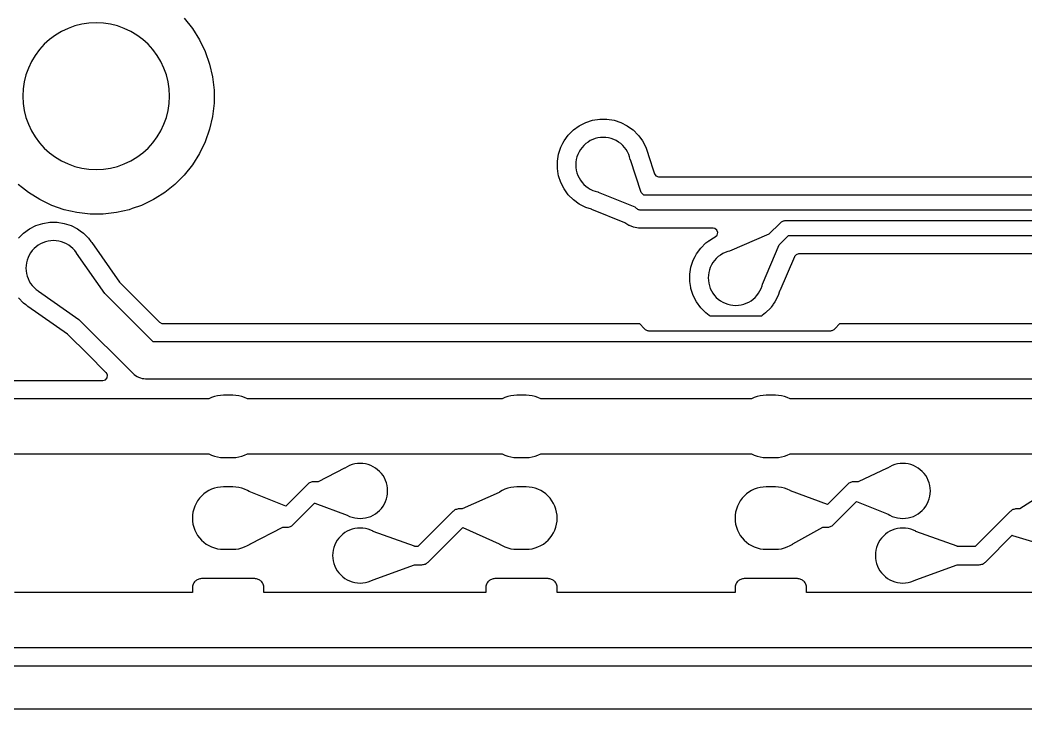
# Model space of a CAD drawing. Header units: metres. Extents: x 0.3 to 99.7, y 0.3 to 59.7.
# Drawn here: x 14.13 to 41.56, y 0.3 to 19.07 of the extents above; entities that cross this region are included whole.
import ezdxf

# ---------------------------------------------------------------- set-up
doc = ezdxf.new("R2010")
doc.units = ezdxf.units.M

msp = doc.modelspace()

# ---------------------------------------------------------------- linework, layer by layer
for points in [[(14.2, 17), (14.21, 16.804), (14.238, 16.61), (14.286, 16.419), (14.352, 16.235), (14.436, 16.057), (14.537, 15.889), (14.654, 15.731), (14.786, 15.586), (14.931, 15.454), (15.089, 15.337), (15.257, 15.236), (15.435, 15.152), (15.619, 15.086), (15.81, 15.038), (16.004, 15.01), (16.2, 15), (16.396, 15.01), (16.59, 15.038), (16.781, 15.086), (16.965, 15.152), (17.143, 15.236), (17.311, 15.337), (17.469, 15.454), (17.614, 15.586), (17.746, 15.731), (17.863, 15.889), (17.964, 16.057), (18.048, 16.235), (18.114, 16.419), (18.162, 16.61), (18.19, 16.804), (18.2, 17), (18.19, 17.196), (18.162, 17.39), (18.114, 17.581), (18.048, 17.765), (17.964, 17.943), (17.863, 18.111), (17.746, 18.269), (17.614, 18.414), (17.469, 18.546), (17.311, 18.663), (17.143, 18.764), (16.965, 18.848), (16.781, 18.914), (16.59, 18.962), (16.396, 18.99), (16.2, 19), (16.004, 18.99), (15.81, 18.962), (15.619, 18.914), (15.435, 18.848), (15.257, 18.764), (15.089, 18.663), (14.931, 18.546), (14.786, 18.414), (14.654, 18.269), (14.537, 18.111), (14.436, 17.943), (14.352, 17.765), (14.286, 17.581), (14.238, 17.39), (14.21, 17.196), (14.2, 17)], [(18.604, 19.123), (18.828, 18.842), (18.828, 18.842), (18.828, 18.842), (18.828, 18.842), (18.828, 18.842), (18.828, 18.842), (18.828, 18.842), (19.02, 18.537), (19.02, 18.537), (19.02, 18.537), (19.02, 18.537), (19.176, 18.213), (19.176, 18.213), (19.176, 18.213), (19.176, 18.213), (19.176, 18.213), (19.176, 18.213), (19.176, 18.213), (19.176, 18.213), (19.295, 17.874), (19.295, 17.874), (19.295, 17.874), (19.295, 17.874), (19.295, 17.874), (19.295, 17.874), (19.295, 17.874), (19.295, 17.874), (19.375, 17.523), (19.375, 17.523), (19.375, 17.523), (19.375, 17.523), (19.375, 17.523), (19.375, 17.523), (19.375, 17.523), (19.375, 17.523), (19.415, 17.166)], [(19.415, 17.166), (19.415, 17.166), (19.415, 17.166), (19.415, 17.166), (19.415, 16.807), (19.415, 16.807), (19.415, 16.807), (19.415, 16.807), (19.375, 16.449), (19.375, 16.449), (19.375, 16.449), (19.375, 16.449), (19.375, 16.449), (19.375, 16.449), (19.375, 16.449), (19.375, 16.449), (19.295, 16.099), (19.295, 16.099), (19.295, 16.099), (19.295, 16.099), (19.295, 16.099), (19.295, 16.099), (19.295, 16.099), (19.295, 16.099), (19.176, 15.759), (19.176, 15.759), (19.176, 15.759), (19.176, 15.759), (19.176, 15.759), (19.176, 15.759), (19.176, 15.759), (19.176, 15.759), (19.02, 15.435), (19.02, 15.435), (19.02, 15.435), (19.02, 15.435), (18.828, 15.131), (18.828, 15.131), (18.828, 15.131), (18.828, 15.131), (18.828, 15.131), (18.828, 15.131), (18.828, 15.131), (18.604, 14.85), (18.604, 14.85), (18.604, 14.85), (18.604, 14.85), (18.35, 14.596), (18.35, 14.596), (18.35, 14.596), (18.35, 14.596), (18.069, 14.372), (18.069, 14.372), (18.069, 14.372), (18.069, 14.372), (18.069, 14.372), (18.069, 14.372), (18.069, 14.372), (18.069, 14.372), (18.069, 14.372), (18.069, 14.372), (18.069, 14.372), (18.069, 14.372), (18.069, 14.372), (18.069, 14.372), (18.069, 14.372), (18.069, 14.372), (18.069, 14.372), (17.807, 14.207), (17.765, 14.18), (17.765, 14.18), (17.765, 14.18), (17.765, 14.18), (17.441, 14.024), (17.441, 14.024), (17.441, 14.024), (17.441, 14.024), (17.441, 14.024), (17.441, 14.024), (17.441, 14.024), (17.441, 14.024), (17.441, 14.024), (17.441, 14.024), (17.441, 14.024), (17.441, 14.024), (17.441, 14.024), (17.186, 13.935), (17.101, 13.905), (17.101, 13.905), (17.101, 13.905), (17.101, 13.905), (17.101, 13.905), (17.101, 13.905), (17.101, 13.905), (17.101, 13.905), (16.751, 13.825), (16.751, 13.825), (16.751, 13.825), (16.751, 13.825), (16.393, 13.785), (16.393, 13.785), (16.393, 13.785), (16.393, 13.785), (16.393, 13.785), (16.393, 13.785), (16.393, 13.785), (16.393, 13.785), (16.393, 13.785), (16.393, 13.785), (16.393, 13.785), (16.393, 13.785), (16.393, 13.785), (16.393, 13.785), (16.393, 13.785), (16.393, 13.785), (16.393, 13.785), (16.393, 13.785), (16.393, 13.785), (16.034, 13.785), (16.034, 13.785), (16.034, 13.785), (16.034, 13.785), (16.034, 13.785), (16.034, 13.785), (16.034, 13.785), (16.034, 13.785), (16.034, 13.785), (16.034, 13.785), (16.034, 13.785), (16.034, 13.785), (16.034, 13.785), (16.034, 13.785), (16.034, 13.785), (16.034, 13.785), (16.034, 13.785), (16.034, 13.785), (16.034, 13.785), (16.034, 13.785), (16.034, 13.785), (16.034, 13.785), (16.034, 13.785), (16.034, 13.785), (16.034, 13.785), (16.034, 13.785), (16.034, 13.785), (16.034, 13.785), (16.034, 13.785), (16.034, 13.785), (16.034, 13.785), (16.034, 13.785), (16.034, 13.785), (16.034, 13.785), (16.034, 13.785), (15.677, 13.825), (15.677, 13.825), (15.677, 13.825), (15.677, 13.825), (15.326, 13.905), (15.326, 13.905), (15.326, 13.905), (15.326, 13.905), (14.987, 14.024), (14.987, 14.024), (14.987, 14.024), (14.987, 14.024), (14.987, 14.024), (14.987, 14.024), (14.987, 14.024), (14.987, 14.024), (14.987, 14.024), (14.663, 14.18), (14.663, 14.18), (14.663, 14.18), (14.663, 14.18), (14.663, 14.18), (14.663, 14.18), (14.663, 14.18), (14.663, 14.18), (14.663, 14.18), (14.663, 14.18), (14.663, 14.18), (14.663, 14.18), (14.663, 14.18), (14.663, 14.18), (14.663, 14.18), (14.663, 14.18), (14.663, 14.18), (14.663, 14.18), (14.663, 14.18), (14.663, 14.18), (14.663, 14.18), (14.663, 14.18), (14.663, 14.18), (14.663, 14.18), (14.663, 14.18), (14.663, 14.18), (14.663, 14.18), (14.663, 14.18), (14.663, 14.18), (14.663, 14.18), (14.663, 14.18), (14.358, 14.372), (14.358, 14.372), (14.358, 14.372), (14.358, 14.372), (14.195, 14.502), (14.077, 14.596)], [(51.485, 12.699), (35.356, 12.699), (35.289, 12.68), (35.243, 12.627), (35.242, 12.624), (34.842, 11.692), (34.838, 11.681), (34.801, 11.566), (34.801, 11.566), (34.801, 11.566), (34.801, 11.566), (34.801, 11.566), (34.801, 11.566), (34.711, 11.391), (34.711, 11.391), (34.711, 11.391), (34.711, 11.391), (34.711, 11.391), (34.711, 11.391), (34.666, 11.329), (34.658, 11.317), (34.658, 11.317), (34.658, 11.317), (34.658, 11.317), (34.658, 11.317), (34.658, 11.317), (34.657, 11.316), (34.652, 11.309), (34.652, 11.309), (34.652, 11.309), (34.652, 11.309), (34.652, 11.309), (34.652, 11.309), (34.652, 11.309), (34.652, 11.309), (34.652, 11.309), (34.607, 11.247), (34.596, 11.232), (34.596, 11.232), (34.596, 11.232), (34.596, 11.232), (34.596, 11.232), (34.596, 11.232), (34.457, 11.093), (34.457, 11.093), (34.457, 11.093), (34.457, 11.093), (34.457, 11.093), (34.457, 11.093), (34.363, 11.025), (34.344, 11), (34.344, 11), (34.344, 11), (34.344, 11), (34.344, 11), (34.344, 11), (34.344, 11), (34.344, 11), (34.344, 11), (34.344, 11), (34.344, 11), (34.344, 11), (34.344, 11), (34.344, 11), (34.344, 11), (34.344, 11), (34.344, 11), (34.344, 11), (34.344, 11), (34.344, 11), (32.944, 11), (32.944, 11), (32.944, 11), (32.944, 11), (32.944, 11), (32.944, 11), (32.944, 11), (32.944, 11), (32.944, 11), (32.944, 11), (32.944, 11), (32.944, 11), (32.944, 11), (32.944, 11), (32.944, 11), (32.944, 11), (32.944, 11), (32.944, 11), (32.944, 11), (32.944, 11), (32.944, 11), (32.944, 11), (32.944, 11), (32.944, 11), (32.944, 11), (32.944, 11), (32.941, 11.006), (32.921, 11.025), (32.827, 11.093), (32.827, 11.093), (32.827, 11.093), (32.827, 11.093), (32.827, 11.093), (32.827, 11.093), (32.688, 11.232), (32.688, 11.232), (32.688, 11.232), (32.688, 11.232), (32.688, 11.232), (32.688, 11.232), (32.572, 11.391), (32.572, 11.391), (32.572, 11.391), (32.572, 11.391), (32.572, 11.391), (32.572, 11.391), (32.483, 11.566), (32.483, 11.566), (32.483, 11.566), (32.483, 11.566), (32.483, 11.566), (32.483, 11.566), (32.422, 11.754), (32.422, 11.754), (32.422, 11.754), (32.422, 11.754), (32.422, 11.754), (32.422, 11.754), (32.417, 11.786), (32.391, 11.948), (32.391, 11.948), (32.391, 11.948), (32.391, 11.948), (32.391, 11.948), (32.391, 11.948), (32.391, 12.145), (32.391, 12.145), (32.391, 12.145), (32.391, 12.145), (32.391, 12.145), (32.391, 12.145), (32.422, 12.339), (32.422, 12.339), (32.422, 12.339), (32.422, 12.339), (32.422, 12.339), (32.422, 12.339), (32.483, 12.526), (32.483, 12.526), (32.483, 12.526), (32.483, 12.526), (32.483, 12.526), (32.483, 12.526), (32.534, 12.627), (32.572, 12.702), (32.572, 12.702), (32.572, 12.702), (32.572, 12.702), (32.572, 12.702), (32.572, 12.702), (32.688, 12.861), (32.688, 12.861), (32.688, 12.861), (32.688, 12.861), (32.688, 12.861), (32.688, 12.861), (32.827, 13), (32.827, 13), (32.827, 13), (32.827, 13), (32.827, 13), (32.827, 13), (32.827, 13), (32.908, 13.059), (32.908, 13.059), (32.908, 13.059), (32.908, 13.059), (32.908, 13.059), (32.908, 13.059), (32.908, 13.059), (32.908, 13.059), (32.908, 13.059), (32.908, 13.059), (32.908, 13.059), (32.908, 13.059), (32.908, 13.059), (32.908, 13.059), (32.908, 13.059), (32.908, 13.059), (32.908, 13.059), (32.908, 13.059), (32.908, 13.059), (32.908, 13.059), (32.908, 13.059), (32.908, 13.059), (32.908, 13.059), (32.914, 13.063), (32.916, 13.065), (32.916, 13.065), (32.916, 13.065), (32.916, 13.065), (32.916, 13.065), (32.916, 13.065), (32.92, 13.067), (32.924, 13.07), (32.924, 13.07), (32.924, 13.07), (32.924, 13.07), (32.924, 13.07), (32.924, 13.07), (32.924, 13.07), (32.987, 13.116), (32.987, 13.116), (32.987, 13.116), (32.987, 13.116), (32.987, 13.116), (32.987, 13.116), (32.987, 13.116), (32.987, 13.116), (32.987, 13.116), (32.987, 13.116), (32.987, 13.116), (32.987, 13.116), (32.987, 13.116), (32.987, 13.116), (32.987, 13.116), (32.987, 13.116), (32.987, 13.116), (32.987, 13.116), (32.987, 13.116), (32.987, 13.116), (32.987, 13.116), (32.987, 13.116), (32.987, 13.116), (32.987, 13.116), (32.987, 13.116), (32.987, 13.116), (32.987, 13.116), (32.987, 13.116), (32.987, 13.116), (32.987, 13.116), (32.987, 13.116), (32.987, 13.116), (32.987, 13.116), (32.987, 13.116), (32.987, 13.116), (32.987, 13.116), (32.987, 13.116), (32.987, 13.116), (32.987, 13.116), (32.987, 13.116), (32.987, 13.116), (32.987, 13.116), (32.987, 13.116), (32.987, 13.116), (32.987, 13.116), (32.987, 13.116), (32.987, 13.116), (32.987, 13.116), (32.987, 13.116), (32.987, 13.116), (32.987, 13.116), (32.987, 13.116), (32.987, 13.116), (32.987, 13.116), (32.987, 13.116), (32.987, 13.116), (32.987, 13.116), (32.987, 13.116), (32.987, 13.116), (32.987, 13.116), (32.987, 13.116), (32.987, 13.116), (33.083, 13.165), (33.134, 13.213), (33.15, 13.281), (33.128, 13.347), (33.073, 13.39), (33.027, 13.399), (30.988, 13.399), (30.988, 13.399), (30.988, 13.399), (30.988, 13.399), (30.988, 13.399), (30.988, 13.399), (30.897, 13.418), (30.852, 13.426), (30.852, 13.426), (30.852, 13.426), (30.852, 13.426), (30.852, 13.426), (30.852, 13.426), (30.744, 13.471), (30.725, 13.479), (30.725, 13.479), (30.725, 13.479), (30.725, 13.479), (30.725, 13.479), (30.725, 13.479), (30.725, 13.479), (30.725, 13.479), (30.725, 13.479), (30.725, 13.479), (30.725, 13.479), (30.725, 13.479), (30.725, 13.479), (30.725, 13.479), (30.725, 13.479), (30.725, 13.479), (30.725, 13.479), (30.725, 13.479), (30.725, 13.479), (30.725, 13.479), (30.725, 13.479), (30.725, 13.479), (30.725, 13.479), (30.725, 13.479), (30.725, 13.479), (30.725, 13.479), (30.725, 13.479), (30.725, 13.479), (30.725, 13.479), (30.725, 13.479), (30.725, 13.479), (30.725, 13.479), (30.725, 13.479), (30.725, 13.479), (30.725, 13.479), (30.644, 13.533), (30.622, 13.545), (29.717, 13.913), (29.709, 13.916), (29.55, 13.967), (29.55, 13.967), (29.55, 13.967), (29.55, 13.967), (29.55, 13.967), (29.55, 13.967), (29.375, 14.057), (29.375, 14.057), (29.375, 14.057), (29.375, 14.057), (29.375, 14.057), (29.375, 14.057), (29.216, 14.172), (29.216, 14.172), (29.216, 14.172), (29.216, 14.172), (29.216, 14.172), (29.216, 14.172), (29.077, 14.312), (29.077, 14.312), (29.077, 14.312), (29.077, 14.312), (29.077, 14.312), (29.077, 14.312), (28.961, 14.471), (28.961, 14.471), (28.961, 14.471), (28.961, 14.471), (28.961, 14.471), (28.961, 14.471), (28.872, 14.646), (28.872, 14.646), (28.872, 14.646), (28.872, 14.646), (28.872, 14.646), (28.872, 14.646), (28.811, 14.833), (28.811, 14.833), (28.811, 14.833), (28.811, 14.833), (28.811, 14.833), (28.811, 14.833), (28.803, 14.883), (28.78, 15.028), (28.78, 15.028), (28.78, 15.028), (28.78, 15.028), (28.78, 15.028), (28.78, 15.028), (28.78, 15.225), (28.78, 15.225), (28.78, 15.225), (28.78, 15.225), (28.78, 15.225), (28.78, 15.225), (28.811, 15.419), (28.811, 15.419), (28.811, 15.419), (28.811, 15.419), (28.811, 15.419), (28.811, 15.419), (28.872, 15.606), (28.872, 15.606), (28.872, 15.606), (28.872, 15.606), (28.872, 15.606), (28.872, 15.606), (28.929, 15.72), (28.961, 15.782), (28.961, 15.782), (28.961, 15.782), (28.961, 15.782), (28.961, 15.782), (28.961, 15.782), (29.077, 15.941), (29.077, 15.941), (29.077, 15.941), (29.077, 15.941), (29.077, 15.941), (29.077, 15.941), (29.216, 16.08), (29.216, 16.08), (29.216, 16.08), (29.216, 16.08), (29.216, 16.08), (29.216, 16.08), (29.375, 16.196), (29.375, 16.196), (29.375, 16.196), (29.375, 16.196), (29.375, 16.196), (29.375, 16.196), (29.55, 16.285), (29.55, 16.285), (29.55, 16.285), (29.55, 16.285), (29.55, 16.285), (29.55, 16.285), (29.738, 16.346), (29.738, 16.346), (29.738, 16.346), (29.738, 16.346), (29.738, 16.346), (29.738, 16.346), (29.932, 16.377), (29.932, 16.377), (29.932, 16.377), (29.932, 16.377), (29.932, 16.377), (29.932, 16.377), (30.129, 16.377), (30.129, 16.377), (30.129, 16.377), (30.129, 16.377), (30.129, 16.377), (30.129, 16.377), (30.323, 16.346), (30.323, 16.346), (30.323, 16.346), (30.323, 16.346), (30.323, 16.346), (30.323, 16.346), (30.511, 16.285), (30.511, 16.285), (30.511, 16.285), (30.511, 16.285), (30.511, 16.285), (30.511, 16.285), (30.686, 16.196), (30.686, 16.196), (30.686, 16.196), (30.686, 16.196), (30.686, 16.196), (30.686, 16.196), (30.777, 16.13), (30.845, 16.08), (30.845, 16.08), (30.845, 16.08), (30.845, 16.08), (30.845, 16.08), (30.845, 16.08), (30.845, 16.08), (30.845, 16.08), (30.845, 16.08), (30.845, 16.08), (30.845, 16.08), (30.845, 16.08), (30.845, 16.08), (30.845, 16.08), (30.845, 16.08), (30.845, 16.08), (30.845, 16.08), (30.845, 16.08), (30.845, 16.08), (30.845, 16.08), (30.845, 16.08), (30.845, 16.08), (30.845, 16.08), (30.845, 16.08), (30.845, 16.08), (30.984, 15.941), (30.984, 15.941), (30.984, 15.941), (30.984, 15.941), (30.984, 15.941), (30.984, 15.941), (30.984, 15.941), (30.984, 15.941), (30.984, 15.941), (30.984, 15.941), (30.984, 15.941), (30.984, 15.941), (30.984, 15.941), (30.984, 15.941), (30.984, 15.941), (30.984, 15.941), (30.984, 15.941), (30.984, 15.941), (30.984, 15.941), (30.984, 15.941), (30.984, 15.941), (30.984, 15.941), (30.984, 15.941), (30.984, 15.941), (30.984, 15.941), (31, 15.919), (31.1, 15.782), (31.1, 15.782), (31.1, 15.782), (31.1, 15.782), (31.1, 15.782), (31.1, 15.782), (31.189, 15.606), (31.189, 15.606), (31.189, 15.606), (31.189, 15.606), (31.189, 15.606), (31.189, 15.606), (31.189, 15.606), (31.189, 15.606), (31.189, 15.606), (31.189, 15.606), (31.189, 15.606), (31.189, 15.606), (31.189, 15.606), (31.189, 15.606), (31.189, 15.606), (31.189, 15.606), (31.189, 15.606), (31.25, 15.419), (31.252, 15.414), (31.252, 15.414), (31.252, 15.414), (31.252, 15.414), (31.252, 15.414), (31.252, 15.414), (31.252, 15.414), (31.252, 15.414), (31.252, 15.414), (31.252, 15.414), (31.252, 15.414), (31.252, 15.414), (31.252, 15.414), (31.252, 15.414), (31.252, 15.414), (31.252, 15.414), (31.252, 15.414), (31.252, 15.414), (31.252, 15.414), (31.252, 15.414), (31.252, 15.414), (31.252, 15.414), (31.252, 15.414), (31.252, 15.414), (31.252, 15.414), (31.252, 15.414), (31.252, 15.414), (31.252, 15.414), (31.252, 15.414), (31.252, 15.414), (31.252, 15.414), (31.252, 15.414), (31.252, 15.414), (31.252, 15.414), (31.252, 15.414), (31.252, 15.413), (31.428, 14.885), (31.468, 14.828), (31.533, 14.801), (31.546, 14.801), (70.558, 14.801)], [(70.817, 14.3), (31.14, 14.3), (31.14, 14.3), (31.14, 14.3), (31.14, 14.3), (31.14, 14.3), (31.14, 14.3), (31.14, 14.3), (31.14, 14.3), (31.14, 14.3), (31.14, 14.3), (31.14, 14.3), (31.14, 14.3), (31.14, 14.3), (31.14, 14.3), (31.14, 14.3), (31.14, 14.3), (31.14, 14.3), (31.14, 14.3), (31.067, 14.373), (31.067, 14.373), (31.067, 14.373), (31.067, 14.373), (31.067, 14.373), (31.067, 14.373), (31.067, 14.373), (31.067, 14.373), (31.067, 14.373), (31.067, 14.373), (31.067, 14.373), (31.067, 14.373), (30.769, 15.263), (30.767, 15.265), (30.767, 15.265), (30.767, 15.265), (30.767, 15.265), (30.767, 15.265), (30.767, 15.265), (30.767, 15.265), (30.767, 15.265), (30.767, 15.265), (30.767, 15.265), (30.767, 15.265), (30.767, 15.265), (30.767, 15.265), (30.767, 15.265), (30.766, 15.272), (30.748, 15.344), (30.723, 15.413), (30.692, 15.48), (30.654, 15.543), (30.61, 15.602), (30.561, 15.656), (30.506, 15.706), (30.447, 15.75), (30.384, 15.788), (30.317, 15.819), (30.248, 15.844), (30.177, 15.862), (30.104, 15.873), (30.03, 15.876), (29.957, 15.873), (29.884, 15.862), (29.813, 15.844), (29.743, 15.819), (29.677, 15.788), (29.614, 15.75), (29.555, 15.706), (29.5, 15.656), (29.451, 15.602), (29.407, 15.543), (29.369, 15.48), (29.338, 15.413), (29.313, 15.344), (29.295, 15.272), (29.284, 15.2), (29.28, 15.126), (29.284, 15.053), (29.295, 14.98), (29.313, 14.908), (29.338, 14.839), (29.369, 14.773), (29.407, 14.709), (29.451, 14.65), (29.5, 14.596), (29.555, 14.546), (29.614, 14.503), (29.677, 14.465), (29.743, 14.433), (29.813, 14.408), (29.884, 14.391), (29.89, 14.39), (29.89, 14.39), (29.89, 14.39), (29.89, 14.39), (29.89, 14.39), (29.89, 14.39), (29.89, 14.39), (29.89, 14.39), (29.89, 14.39), (29.89, 14.39), (29.89, 14.39), (29.89, 14.39), (29.893, 14.387), (30.893, 13.98), (30.893, 13.98), (30.893, 13.98), (30.893, 13.98), (30.893, 13.98), (30.893, 13.98), (30.893, 13.98), (30.893, 13.98), (30.893, 13.98), (30.893, 13.98), (30.915, 13.959), (30.93, 13.945), (30.945, 13.934), (30.962, 13.924), (30.98, 13.915), (30.999, 13.909), (31.018, 13.904), (31.037, 13.901), (31.057, 13.9), (70.9, 13.9)], [(14.082, 13.129), (14.221, 13.268), (14.221, 13.268), (14.221, 13.268), (14.221, 13.268), (14.221, 13.268), (14.221, 13.268), (14.381, 13.384), (14.381, 13.384), (14.381, 13.384), (14.381, 13.384), (14.381, 13.384), (14.381, 13.384), (14.556, 13.473), (14.556, 13.473), (14.556, 13.473), (14.556, 13.473), (14.556, 13.473), (14.556, 13.473), (14.743, 13.534), (14.743, 13.534), (14.743, 13.534), (14.743, 13.534), (14.743, 13.534), (14.743, 13.534), (14.938, 13.565), (14.938, 13.565), (14.938, 13.565), (14.938, 13.565), (14.938, 13.565), (14.938, 13.565), (15.134, 13.565), (15.134, 13.565), (15.134, 13.565), (15.134, 13.565), (15.134, 13.565), (15.134, 13.565), (15.329, 13.534), (15.329, 13.534), (15.329, 13.534), (15.329, 13.534), (15.329, 13.534), (15.329, 13.534), (15.516, 13.473), (15.516, 13.473), (15.516, 13.473), (15.516, 13.473), (15.516, 13.473), (15.516, 13.473), (15.691, 13.384), (15.691, 13.384), (15.691, 13.384), (15.691, 13.384), (15.691, 13.384), (15.691, 13.384), (15.76, 13.334), (15.851, 13.268), (15.851, 13.268), (15.851, 13.268), (15.851, 13.268), (15.851, 13.268), (15.851, 13.268), (15.851, 13.268), (15.851, 13.268), (15.851, 13.268), (15.851, 13.268), (15.851, 13.268), (15.851, 13.268), (15.851, 13.268), (15.851, 13.268), (15.851, 13.268), (15.851, 13.268), (15.851, 13.268), (15.851, 13.268), (15.851, 13.268), (15.851, 13.268), (15.851, 13.268), (15.851, 13.268), (15.851, 13.268), (15.851, 13.268), (15.851, 13.268), (15.99, 13.129), (15.99, 13.129), (15.99, 13.129), (15.99, 13.129), (15.99, 13.129), (15.99, 13.129), (16.053, 13.042), (16.063, 13.03), (16.08, 13.012), (16.08, 13.012), (16.08, 13.012), (16.08, 13.012), (16.08, 13.012), (16.08, 13.012), (16.08, 13.012), (16.839, 11.929), (16.853, 11.913), (17.929, 10.837), (17.99, 10.803), (18.016, 10.801), (31.017, 10.801), (31.017, 10.801), (31.017, 10.801), (31.017, 10.801), (31.017, 10.801), (31.017, 10.801), (31.017, 10.801), (31.017, 10.801), (31.017, 10.801), (31.017, 10.801), (31.017, 10.801), (31.017, 10.801), (31.017, 10.801), (31.017, 10.801), (31.017, 10.801), (31.017, 10.801), (31.017, 10.801), (31.017, 10.801), (31.159, 10.659), (31.173, 10.645), (31.189, 10.634), (31.206, 10.624), (31.223, 10.615), (31.242, 10.609), (31.261, 10.604), (31.28, 10.601), (31.3, 10.6), (36.2, 10.6), (36.22, 10.601), (36.239, 10.604), (36.258, 10.609), (36.277, 10.615), (36.294, 10.624), (36.311, 10.634), (36.327, 10.645), (36.341, 10.659), (36.483, 10.801), (36.483, 10.801), (36.483, 10.801), (36.483, 10.801), (36.483, 10.801), (36.483, 10.801), (36.483, 10.801), (36.483, 10.801), (36.483, 10.801), (36.483, 10.801), (36.483, 10.801), (36.483, 10.801), (36.483, 10.801), (36.483, 10.801), (36.483, 10.801), (36.483, 10.801), (36.483, 10.801), (36.483, 10.801), (49.834, 10.801)], [(71.217, 13.6), (34.996, 13.6), (34.976, 13.599), (34.957, 13.596), (34.937, 13.591), (34.919, 13.585), (34.901, 13.576), (34.884, 13.566), (34.869, 13.555), (34.854, 13.541), (34.549, 13.236), (34.549, 13.236), (34.549, 13.236), (34.549, 13.236), (34.549, 13.236), (34.549, 13.236), (34.549, 13.236), (34.549, 13.236), (34.549, 13.236), (34.549, 13.236), (34.549, 13.236), (34.549, 13.236), (34.549, 13.236), (34.549, 13.236), (34.549, 13.236), (34.549, 13.236), (34.549, 13.236), (34.549, 13.236), (34.549, 13.236), (34.549, 13.236), (34.549, 13.236), (34.549, 13.236), (34.549, 13.236), (34.549, 13.236), (34.549, 13.236), (34.549, 13.236), (34.548, 13.236), (34.544, 13.235), (33.474, 12.777), (33.474, 12.777), (33.474, 12.777), (33.474, 12.777), (33.474, 12.777), (33.474, 12.777), (33.424, 12.764), (33.355, 12.739), (33.288, 12.708), (33.225, 12.67), (33.166, 12.626), (33.112, 12.577), (33.062, 12.522), (33.018, 12.463), (32.981, 12.4), (32.949, 12.333), (32.924, 12.264), (32.906, 12.193), (32.896, 12.12), (32.892, 12.046), (32.896, 11.973), (32.906, 11.9), (32.924, 11.829), (32.949, 11.759), (32.981, 11.693), (33.018, 11.63), (33.062, 11.571), (33.112, 11.516), (33.166, 11.467), (33.225, 11.423), (33.288, 11.385), (33.355, 11.354), (33.424, 11.329), (33.496, 11.311), (33.568, 11.3), (33.642, 11.296), (33.715, 11.3), (33.788, 11.311), (33.86, 11.329), (33.929, 11.354), (33.996, 11.385), (34.059, 11.423), (34.118, 11.467), (34.172, 11.516), (34.222, 11.571), (34.266, 11.63), (34.303, 11.693), (34.335, 11.759), (34.36, 11.829), (34.372, 11.878), (34.372, 11.878), (34.372, 11.878), (34.372, 11.878), (34.372, 11.878), (34.372, 11.878), (34.831, 12.948), (34.831, 12.952), (34.831, 12.952), (34.831, 12.952), (34.831, 12.952), (34.831, 12.952), (34.831, 12.952), (34.831, 12.952), (34.831, 12.952), (34.831, 12.952), (34.831, 12.952), (34.831, 12.952), (34.831, 12.952), (34.831, 12.952), (34.831, 12.952), (34.831, 12.952), (34.831, 12.952), (34.831, 12.952), (34.831, 12.952), (35.078, 13.2), (35.078, 13.2), (35.078, 13.2), (35.078, 13.2), (35.078, 13.2), (35.078, 13.2), (35.078, 13.2), (35.078, 13.2), (35.078, 13.2), (35.078, 13.2), (35.078, 13.2), (35.078, 13.2), (35.078, 13.2), (35.078, 13.2), (35.078, 13.2), (35.078, 13.2), (35.078, 13.2), (35.078, 13.2), (71.3, 13.2)], [(50.093, 10.3), (17.758, 10.3), (17.758, 10.3), (17.758, 10.3), (17.758, 10.3), (17.758, 10.3), (17.758, 10.3), (17.758, 10.3), (17.758, 10.3), (17.758, 10.3), (17.758, 10.3), (17.758, 10.3), (17.758, 10.3), (17.758, 10.3), (17.758, 10.3), (17.758, 10.3), (17.758, 10.3), (17.758, 10.3), (17.758, 10.3), (16.435, 11.623), (16.435, 11.623), (16.435, 11.623), (16.435, 11.623), (16.435, 11.623), (16.435, 11.623), (16.435, 11.623), (16.435, 11.623), (16.435, 11.623), (16.435, 11.623), (16.435, 11.623), (16.435, 11.623), (16.434, 11.626), (15.666, 12.722), (15.665, 12.723), (15.665, 12.723), (15.665, 12.723), (15.665, 12.723), (15.665, 12.723), (15.665, 12.723), (15.665, 12.723), (15.665, 12.723), (15.665, 12.723), (15.665, 12.723), (15.665, 12.723), (15.665, 12.723), (15.66, 12.731), (15.616, 12.79), (15.566, 12.845), (15.512, 12.894), (15.453, 12.938), (15.39, 12.976), (15.323, 13.007), (15.254, 13.032), (15.182, 13.05), (15.11, 13.061), (15.036, 13.064), (14.962, 13.061), (14.89, 13.05), (14.818, 13.032), (14.749, 13.007), (14.682, 12.976), (14.619, 12.938), (14.56, 12.894), (14.506, 12.845), (14.456, 12.79), (14.412, 12.731), (14.375, 12.668), (14.343, 12.601), (14.318, 12.532), (14.3, 12.461), (14.29, 12.388), (14.286, 12.314), (14.29, 12.241), (14.3, 12.168), (14.318, 12.097), (14.343, 12.027), (14.375, 11.961), (14.412, 11.898), (14.456, 11.839), (14.506, 11.784), (14.56, 11.735), (14.619, 11.691), (14.628, 11.686), (14.628, 11.686), (14.628, 11.686), (14.628, 11.686), (14.628, 11.686), (14.628, 11.686), (14.628, 11.686), (14.628, 11.686), (14.628, 11.686), (14.628, 11.686), (14.628, 11.686), (14.628, 11.686), (14.629, 11.684), (15.725, 10.916), (15.728, 10.915), (15.728, 10.915), (15.728, 10.915), (15.728, 10.915), (15.728, 10.915), (15.728, 10.915), (15.728, 10.915), (15.728, 10.915), (15.728, 10.915), (15.728, 10.915), (15.728, 10.915), (15.728, 10.915), (15.728, 10.915), (15.728, 10.915), (17.197, 9.446), (17.233, 9.413), (17.273, 9.384), (17.315, 9.359), (17.359, 9.338), (17.405, 9.321), (17.453, 9.309), (17.501, 9.302), (17.55, 9.3), (50.3, 9.3)], [(13.666, 9.251), (16.386, 9.251), (16.453, 9.27), (16.498, 9.323), (16.508, 9.392), (16.479, 9.456), (16.473, 9.462), (15.963, 9.973), (15.438, 10.498), (15.421, 10.511), (14.339, 11.27), (14.339, 11.27), (14.339, 11.27), (14.339, 11.27), (14.3, 11.3), (14.3, 11.3), (14.3, 11.3), (14.3, 11.3), (14.3, 11.3), (14.3, 11.3), (14.3, 11.3), (14.296, 11.304), (14.296, 11.304), (14.296, 11.304), (14.296, 11.304), (14.296, 11.304), (14.296, 11.304), (14.296, 11.304), (14.296, 11.304), (14.296, 11.304), (14.296, 11.304), (14.296, 11.304), (14.296, 11.304), (14.296, 11.304), (14.296, 11.304), (14.296, 11.304), (14.296, 11.304), (14.296, 11.304), (14.296, 11.304), (14.296, 11.304), (14.296, 11.304), (14.296, 11.304), (14.296, 11.304), (14.296, 11.304), (14.296, 11.304), (14.296, 11.304), (14.296, 11.304), (14.296, 11.304), (14.296, 11.304), (14.296, 11.304), (14.296, 11.304), (14.296, 11.304), (14.296, 11.304), (14.296, 11.304), (14.296, 11.304), (14.296, 11.304), (14.281, 11.317), (14.221, 11.361), (14.221, 11.361), (14.221, 11.361), (14.221, 11.361), (14.221, 11.361), (14.221, 11.361), (14.082, 11.5)], [(42.171, 8.75), (35.123, 8.75), (35.123, 8.75), (35.123, 8.75), (35.123, 8.75), (35.123, 8.75), (35.123, 8.75), (35.123, 8.75), (35.123, 8.75), (35.123, 8.75), (35.123, 8.75), (35.049, 8.785), (34.97, 8.813), (34.89, 8.834), (34.807, 8.846), (34.724, 8.85), (34.474, 8.85), (34.39, 8.846), (34.308, 8.834), (34.227, 8.813), (34.148, 8.785), (34.075, 8.75), (34.075, 8.75), (34.075, 8.75), (34.075, 8.75), (34.075, 8.75), (34.075, 8.75), (34.075, 8.75), (34.075, 8.75), (34.075, 8.75), (34.075, 8.75), (28.323, 8.75), (28.323, 8.75), (28.323, 8.75), (28.323, 8.75), (28.323, 8.75), (28.323, 8.75), (28.323, 8.75), (28.323, 8.75), (28.323, 8.75), (28.323, 8.75), (28.249, 8.785), (28.17, 8.813), (28.09, 8.834), (28.007, 8.846), (27.924, 8.85), (27.674, 8.85), (27.59, 8.846), (27.508, 8.834), (27.427, 8.813), (27.348, 8.785), (27.275, 8.75), (27.275, 8.75), (27.275, 8.75), (27.275, 8.75), (27.275, 8.75), (27.275, 8.75), (27.275, 8.75), (27.275, 8.75), (27.275, 8.75), (27.275, 8.75), (20.324, 8.75), (20.324, 8.75), (20.324, 8.75), (20.324, 8.75), (20.324, 8.75), (20.324, 8.75), (20.324, 8.75), (20.324, 8.75), (20.324, 8.75), (20.324, 8.75), (20.25, 8.785), (20.172, 8.813), (20.091, 8.834), (20.008, 8.846), (19.925, 8.85), (19.675, 8.85), (19.592, 8.846), (19.509, 8.834), (19.428, 8.813), (19.35, 8.785), (19.276, 8.75), (19.276, 8.75), (19.276, 8.75), (19.276, 8.75), (19.276, 8.75), (19.276, 8.75), (19.276, 8.75), (19.276, 8.75), (19.276, 8.75), (19.276, 8.75), (13.524, 8.75)], [(13.524, 7.25), (19.276, 7.25), (19.276, 7.25), (19.276, 7.25), (19.276, 7.25), (19.276, 7.25), (19.276, 7.25), (19.276, 7.25), (19.276, 7.25), (19.276, 7.25), (19.276, 7.25), (19.35, 7.215), (19.428, 7.187), (19.509, 7.166), (19.592, 7.154), (19.675, 7.15), (19.925, 7.15), (20.008, 7.154), (20.091, 7.166), (20.172, 7.187), (20.25, 7.215), (20.324, 7.25), (20.324, 7.25), (20.324, 7.25), (20.324, 7.25), (20.324, 7.25), (20.324, 7.25), (20.324, 7.25), (20.324, 7.25), (20.324, 7.25), (20.324, 7.25), (27.275, 7.25), (27.275, 7.25), (27.275, 7.25), (27.275, 7.25), (27.275, 7.25), (27.275, 7.25), (27.275, 7.25), (27.275, 7.25), (27.275, 7.25), (27.275, 7.25), (27.348, 7.215), (27.427, 7.187), (27.508, 7.166), (27.59, 7.154), (27.674, 7.15), (27.924, 7.15), (28.007, 7.154), (28.09, 7.166), (28.17, 7.187), (28.249, 7.215), (28.323, 7.25), (28.323, 7.25), (28.323, 7.25), (28.323, 7.25), (28.323, 7.25), (28.323, 7.25), (28.323, 7.25), (28.323, 7.25), (28.323, 7.25), (28.323, 7.25), (34.075, 7.25), (34.075, 7.25), (34.075, 7.25), (34.075, 7.25), (34.075, 7.25), (34.075, 7.25), (34.075, 7.25), (34.075, 7.25), (34.075, 7.25), (34.075, 7.25), (34.148, 7.215), (34.227, 7.187), (34.308, 7.166), (34.39, 7.154), (34.474, 7.15), (34.724, 7.15), (34.807, 7.154), (34.89, 7.166), (34.97, 7.187), (35.049, 7.215), (35.123, 7.25), (35.123, 7.25), (35.123, 7.25), (35.123, 7.25), (35.123, 7.25), (35.123, 7.25), (35.123, 7.25), (35.123, 7.25), (35.123, 7.25), (35.123, 7.25), (42.171, 7.25)], [(23.041, 5.582), (23.041, 5.582), (23.041, 5.582), (23.041, 5.582), (23.041, 5.582), (23.041, 5.582), (23.046, 5.579), (23.113, 5.547), (23.182, 5.522), (23.254, 5.504), (23.326, 5.494), (23.4, 5.49), (23.474, 5.494), (23.546, 5.504), (23.618, 5.522), (23.687, 5.547), (23.754, 5.579), (23.817, 5.616), (23.876, 5.66), (23.93, 5.71), (23.98, 5.764), (24.024, 5.823), (24.061, 5.886), (24.093, 5.953), (24.118, 6.022), (24.136, 6.094), (24.146, 6.166), (24.15, 6.24), (24.146, 6.314), (24.136, 6.386), (24.118, 6.458), (24.093, 6.527), (24.061, 6.594), (24.024, 6.657), (23.98, 6.716), (23.93, 6.77), (23.876, 6.82), (23.817, 6.864), (23.754, 6.901), (23.687, 6.933), (23.618, 6.958), (23.546, 6.976), (23.474, 6.986), (23.4, 6.99), (23.326, 6.986), (23.254, 6.976), (23.182, 6.958), (23.113, 6.933), (23.046, 6.901), (22.983, 6.864), (22.978, 6.859), (22.978, 6.859), (22.978, 6.859), (22.978, 6.859), (22.978, 6.859), (22.978, 6.859), (22.978, 6.859), (22.978, 6.859), (22.978, 6.859), (22.978, 6.859), (22.978, 6.859), (22.978, 6.859), (22.974, 6.859), (22.257, 6.49), (22.257, 6.49), (22.257, 6.49), (22.257, 6.49), (22.257, 6.49), (22.257, 6.49), (22.257, 6.49), (22.257, 6.49), (22.257, 6.49), (22.257, 6.49), (22.257, 6.49), (22.257, 6.49), (22.14, 6.49), (22.115, 6.489), (22.091, 6.485), (22.067, 6.479), (22.044, 6.471), (22.022, 6.461), (22.001, 6.448), (21.981, 6.433), (21.963, 6.417), (21.37, 5.824), (21.37, 5.824), (21.37, 5.824), (21.37, 5.824), (21.37, 5.824), (21.37, 5.824), (21.37, 5.824), (21.37, 5.824), (21.37, 5.824), (21.37, 5.824), (21.37, 5.824), (21.37, 5.824), (21.37, 5.824), (21.37, 5.824), (21.37, 5.824), (21.37, 5.824), (21.37, 5.824), (21.37, 5.824), (21.37, 5.824), (21.37, 5.824), (21.37, 5.824), (21.37, 5.824), (21.37, 5.824), (21.37, 5.824), (21.37, 5.824), (21.37, 5.824), (21.37, 5.824), (21.37, 5.824), (21.37, 5.824), (21.37, 5.824), (21.369, 5.825), (20.372, 6.222), (20.372, 6.222), (20.372, 6.222), (20.372, 6.222), (20.372, 6.222), (20.372, 6.222), (20.326, 6.25), (20.25, 6.285), (20.172, 6.313), (20.091, 6.334), (20.008, 6.346), (19.925, 6.35), (19.675, 6.35), (19.592, 6.346), (19.509, 6.334), (19.428, 6.313), (19.35, 6.285), (19.274, 6.25), (19.203, 6.207), (19.136, 6.157), (19.074, 6.101), (19.018, 6.039), (18.968, 5.972), (18.925, 5.901), (18.89, 5.825), (18.862, 5.747), (18.841, 5.666), (18.829, 5.583), (18.825, 5.5), (18.829, 5.417), (18.841, 5.334), (18.862, 5.253), (18.89, 5.175), (18.925, 5.099), (18.968, 5.028), (19.018, 4.961), (19.074, 4.899), (19.136, 4.843), (19.203, 4.793), (19.274, 4.75), (19.35, 4.715), (19.428, 4.687), (19.509, 4.666), (19.592, 4.654), (19.675, 4.65), (19.925, 4.65), (20.008, 4.654), (20.091, 4.666), (20.172, 4.687), (20.25, 4.715), (20.326, 4.75), (20.397, 4.793), (20.402, 4.797), (20.402, 4.797), (20.402, 4.797), (20.402, 4.797), (20.402, 4.797), (20.402, 4.797), (20.402, 4.797), (20.402, 4.797), (20.402, 4.797), (20.402, 4.797), (20.402, 4.797), (20.402, 4.797), (20.405, 4.797), (21.292, 5.25), (21.292, 5.25), (21.292, 5.25), (21.292, 5.25), (21.292, 5.25), (21.292, 5.25), (21.292, 5.25), (21.292, 5.25), (21.292, 5.25), (21.292, 5.25), (21.292, 5.25), (21.292, 5.25), (21.4, 5.25), (21.425, 5.251), (21.449, 5.255), (21.473, 5.261), (21.496, 5.269), (21.518, 5.279), (21.539, 5.292), (21.559, 5.307), (21.577, 5.323), (22.158, 5.904), (22.158, 5.904), (22.158, 5.904), (22.158, 5.904), (22.158, 5.904), (22.158, 5.904), (22.158, 5.904), (22.158, 5.904), (22.158, 5.904), (22.158, 5.904), (22.158, 5.904), (22.158, 5.904), (22.158, 5.904), (22.158, 5.904), (22.158, 5.904), (22.158, 5.904), (22.158, 5.904), (22.158, 5.904), (22.158, 5.904), (22.158, 5.904), (22.158, 5.904), (22.158, 5.904), (22.158, 5.904), (22.158, 5.904), (22.158, 5.904), (22.158, 5.904), (22.158, 5.904), (22.158, 5.904), (22.158, 5.904), (22.158, 5.904), (22.16, 5.903), (23.041, 5.582)], [(37.8, 5.606), (37.8, 5.606), (37.8, 5.606), (37.8, 5.606), (37.8, 5.606), (37.8, 5.606), (37.846, 5.579), (37.913, 5.547), (37.982, 5.522), (38.054, 5.504), (38.126, 5.494), (38.2, 5.49), (38.274, 5.494), (38.346, 5.504), (38.418, 5.522), (38.487, 5.547), (38.554, 5.579), (38.617, 5.616), (38.676, 5.66), (38.73, 5.71), (38.78, 5.764), (38.824, 5.823), (38.861, 5.886), (38.893, 5.953), (38.918, 6.022), (38.936, 6.094), (38.946, 6.166), (38.95, 6.24), (38.946, 6.314), (38.936, 6.386), (38.918, 6.458), (38.893, 6.527), (38.861, 6.594), (38.824, 6.657), (38.78, 6.716), (38.73, 6.77), (38.676, 6.82), (38.617, 6.864), (38.554, 6.901), (38.487, 6.933), (38.418, 6.958), (38.346, 6.976), (38.274, 6.986), (38.2, 6.99), (38.126, 6.986), (38.054, 6.976), (37.982, 6.958), (37.913, 6.933), (37.846, 6.901), (37.783, 6.864), (37.778, 6.86), (37.778, 6.86), (37.778, 6.86), (37.778, 6.86), (37.778, 6.86), (37.778, 6.86), (37.778, 6.86), (37.778, 6.86), (37.778, 6.86), (37.778, 6.86), (37.778, 6.86), (37.778, 6.86), (37.774, 6.859), (36.978, 6.49), (36.978, 6.49), (36.978, 6.49), (36.978, 6.49), (36.978, 6.49), (36.978, 6.49), (36.978, 6.49), (36.978, 6.49), (36.978, 6.49), (36.978, 6.49), (36.87, 6.49), (36.845, 6.489), (36.821, 6.485), (36.797, 6.479), (36.774, 6.471), (36.752, 6.461), (36.731, 6.448), (36.711, 6.433), (36.693, 6.417), (36.149, 5.873), (36.149, 5.873), (36.149, 5.873), (36.149, 5.873), (36.149, 5.873), (36.149, 5.873), (36.149, 5.873), (36.149, 5.873), (36.149, 5.873), (36.149, 5.873), (36.149, 5.873), (36.149, 5.873), (36.149, 5.873), (36.149, 5.873), (36.149, 5.873), (36.149, 5.873), (36.149, 5.873), (36.149, 5.873), (36.149, 5.873), (36.149, 5.873), (36.149, 5.873), (36.149, 5.873), (36.149, 5.873), (36.149, 5.873), (36.149, 5.873), (36.149, 5.873), (36.149, 5.873), (36.149, 5.873), (36.149, 5.873), (36.149, 5.873), (36.147, 5.874), (35.132, 6.245), (35.132, 6.245), (35.132, 6.245), (35.132, 6.245), (35.132, 6.245), (35.132, 6.245), (35.124, 6.25), (35.049, 6.285), (34.97, 6.313), (34.89, 6.334), (34.807, 6.346), (34.724, 6.35), (34.474, 6.35), (34.39, 6.346), (34.308, 6.334), (34.227, 6.313), (34.148, 6.285), (34.073, 6.25), (34.002, 6.207), (33.935, 6.157), (33.873, 6.101), (33.817, 6.039), (33.767, 5.972), (33.724, 5.901), (33.688, 5.825), (33.66, 5.747), (33.64, 5.666), (33.628, 5.583), (33.624, 5.5), (33.628, 5.417), (33.64, 5.334), (33.66, 5.253), (33.688, 5.175), (33.724, 5.099), (33.767, 5.028), (33.817, 4.961), (33.873, 4.899), (33.935, 4.843), (34.002, 4.793), (34.073, 4.75), (34.148, 4.715), (34.227, 4.687), (34.308, 4.666), (34.39, 4.654), (34.474, 4.65), (34.724, 4.65), (34.807, 4.654), (34.89, 4.666), (34.97, 4.687), (35.049, 4.715), (35.124, 4.75), (35.196, 4.793), (35.201, 4.797), (35.201, 4.797), (35.201, 4.797), (35.201, 4.797), (35.201, 4.797), (35.201, 4.797), (35.201, 4.797), (35.201, 4.797), (35.201, 4.797), (35.201, 4.797), (35.204, 4.798), (36.018, 5.25), (36.018, 5.25), (36.018, 5.25), (36.018, 5.25), (36.018, 5.25), (36.018, 5.25), (36.018, 5.25), (36.018, 5.25), (36.018, 5.25), (36.018, 5.25), (36.018, 5.25), (36.018, 5.25), (36.13, 5.25), (36.155, 5.251), (36.179, 5.255), (36.203, 5.261), (36.226, 5.269), (36.248, 5.279), (36.269, 5.292), (36.289, 5.307), (36.307, 5.323), (36.937, 5.953), (36.937, 5.953), (36.937, 5.953), (36.937, 5.953), (36.937, 5.953), (36.937, 5.953), (36.937, 5.953), (36.937, 5.953), (36.937, 5.953), (36.937, 5.953), (36.937, 5.953), (36.937, 5.953), (36.937, 5.953), (36.937, 5.953), (36.937, 5.953), (36.937, 5.953), (36.937, 5.953), (36.937, 5.953), (36.937, 5.953), (36.937, 5.953), (36.937, 5.953), (36.937, 5.953), (36.937, 5.953), (36.937, 5.953), (36.937, 5.953), (36.937, 5.953), (36.937, 5.953), (36.937, 5.953), (36.937, 5.953), (36.937, 5.953), (36.939, 5.952), (37.8, 5.606)], [(27.924, 4.65), (28.007, 4.654), (28.09, 4.666), (28.17, 4.687), (28.249, 4.715), (28.324, 4.75), (28.396, 4.793), (28.463, 4.843), (28.525, 4.899), (28.581, 4.961), (28.631, 5.028), (28.673, 5.099), (28.709, 5.175), (28.737, 5.253), (28.757, 5.334), (28.77, 5.417), (28.774, 5.5), (28.77, 5.583), (28.757, 5.666), (28.737, 5.747), (28.709, 5.825), (28.673, 5.901), (28.631, 5.972), (28.581, 6.039), (28.525, 6.101), (28.463, 6.157), (28.396, 6.207), (28.324, 6.25), (28.249, 6.285), (28.17, 6.313), (28.09, 6.334), (28.007, 6.346), (27.924, 6.35), (27.674, 6.35), (27.59, 6.346), (27.508, 6.334), (27.427, 6.313), (27.348, 6.285), (27.273, 6.25), (27.202, 6.207), (27.198, 6.204), (27.198, 6.204), (27.198, 6.204), (27.198, 6.204), (27.198, 6.204), (27.198, 6.204), (27.198, 6.204), (27.198, 6.204), (27.198, 6.204), (27.198, 6.204), (27.198, 6.204), (27.198, 6.204), (27.193, 6.203), (27.187, 6.2), (26.183, 5.75), (26.183, 5.75), (26.183, 5.75), (26.183, 5.75), (26.183, 5.75), (26.183, 5.75), (26.183, 5.75), (26.183, 5.75), (26.183, 5.75), (26.183, 5.75), (26.1, 5.75), (26.075, 5.749), (26.051, 5.745), (26.027, 5.739), (26.004, 5.731), (25.982, 5.721), (25.961, 5.708), (25.941, 5.693), (25.923, 5.677), (24.976, 4.73), (24.976, 4.73), (24.976, 4.73), (24.976, 4.73), (24.976, 4.73), (24.976, 4.73), (24.976, 4.73), (24.976, 4.73), (24.976, 4.73), (24.976, 4.73), (24.976, 4.73), (24.976, 4.73), (24.976, 4.73), (24.976, 4.73), (24.976, 4.73), (24.976, 4.73), (24.976, 4.73), (24.976, 4.73), (24.882, 4.73), (24.882, 4.73), (24.882, 4.73), (24.882, 4.73), (24.882, 4.73), (24.882, 4.73), (24.882, 4.73), (24.882, 4.73), (24.882, 4.73), (24.882, 4.73), (24.882, 4.73), (24.882, 4.73), (24.882, 4.73), (24.882, 4.73), (24.878, 4.733), (23.758, 5.139), (23.758, 5.139), (23.758, 5.139), (23.758, 5.139), (23.758, 5.139), (23.758, 5.139), (23.754, 5.141), (23.687, 5.173), (23.618, 5.198), (23.546, 5.216), (23.474, 5.226), (23.4, 5.23), (23.326, 5.226), (23.254, 5.216), (23.182, 5.198), (23.113, 5.173), (23.046, 5.141), (22.983, 5.104), (22.924, 5.06), (22.87, 5.01), (22.82, 4.956), (22.776, 4.897), (22.739, 4.834), (22.707, 4.767), (22.682, 4.698), (22.664, 4.626), (22.654, 4.554), (22.65, 4.48), (22.654, 4.406), (22.664, 4.334), (22.682, 4.262), (22.707, 4.193), (22.739, 4.126), (22.776, 4.063), (22.82, 4.004), (22.87, 3.95), (22.924, 3.9), (22.983, 3.856), (23.046, 3.819), (23.113, 3.787), (23.182, 3.762), (23.254, 3.744), (23.326, 3.734), (23.4, 3.73), (23.474, 3.734), (23.546, 3.744), (23.618, 3.762), (23.687, 3.787), (23.754, 3.819), (23.758, 3.821), (23.758, 3.821), (23.758, 3.821), (23.758, 3.821), (23.758, 3.821), (23.758, 3.821), (24.878, 4.227), (24.881, 4.23), (24.881, 4.23), (24.881, 4.23), (24.881, 4.23), (24.881, 4.23), (24.881, 4.23), (24.881, 4.23), (24.881, 4.23), (24.881, 4.23), (24.881, 4.23), (24.881, 4.23), (24.881, 4.23), (24.881, 4.23), (24.881, 4.23), (24.881, 4.23), (24.881, 4.23), (24.881, 4.23), (24.881, 4.23), (25.08, 4.23), (25.105, 4.231), (25.129, 4.235), (25.153, 4.241), (25.176, 4.249), (25.198, 4.259), (25.219, 4.272), (25.239, 4.287), (25.257, 4.303), (26.199, 5.246), (26.199, 5.246), (26.199, 5.246), (26.199, 5.246), (26.199, 5.246), (26.199, 5.246), (26.199, 5.246), (26.199, 5.246), (26.199, 5.246), (26.199, 5.246), (26.199, 5.246), (26.199, 5.246), (26.199, 5.246), (26.199, 5.246), (26.199, 5.246), (26.199, 5.246), (26.199, 5.246), (26.199, 5.246), (26.199, 5.246), (26.199, 5.246), (26.199, 5.246), (26.199, 5.246), (26.199, 5.246), (26.199, 5.246), (26.199, 5.246), (26.199, 5.246), (26.199, 5.246), (26.199, 5.246), (26.199, 5.246), (26.199, 5.246), (26.201, 5.245), (27.193, 4.797), (27.197, 4.797), (27.197, 4.797), (27.197, 4.797), (27.197, 4.797), (27.197, 4.797), (27.197, 4.797), (27.197, 4.797), (27.197, 4.797), (27.197, 4.797), (27.197, 4.797), (27.197, 4.797), (27.197, 4.797), (27.197, 4.797), (27.197, 4.797), (27.202, 4.793), (27.273, 4.75), (27.348, 4.715), (27.427, 4.687), (27.508, 4.666), (27.59, 4.654), (27.674, 4.65), (27.924, 4.65)], [(42.089, 6.201), (41.394, 5.75), (41.394, 5.75), (41.394, 5.75), (41.394, 5.75), (41.394, 5.75), (41.394, 5.75), (41.394, 5.75), (41.394, 5.75), (41.394, 5.75), (41.394, 5.75), (41.394, 5.75), (41.394, 5.75), (41.394, 5.75), (41.394, 5.75), (41.3, 5.75), (41.275, 5.749), (41.251, 5.745), (41.227, 5.739), (41.204, 5.731), (41.182, 5.721), (41.161, 5.708), (41.141, 5.693), (41.123, 5.677), (40.176, 4.73), (40.176, 4.73), (40.176, 4.73), (40.176, 4.73), (40.176, 4.73), (40.176, 4.73), (40.176, 4.73), (40.176, 4.73), (40.176, 4.73), (40.176, 4.73), (40.176, 4.73), (40.176, 4.73), (40.176, 4.73), (40.176, 4.73), (40.176, 4.73), (40.176, 4.73), (40.176, 4.73), (40.176, 4.73), (39.682, 4.73), (39.682, 4.73), (39.682, 4.73), (39.682, 4.73), (39.682, 4.73), (39.682, 4.73), (39.682, 4.73), (39.682, 4.73), (39.682, 4.73), (39.682, 4.73), (39.682, 4.73), (39.682, 4.73), (39.682, 4.73), (39.682, 4.73), (39.678, 4.733), (38.558, 5.139), (38.558, 5.139), (38.558, 5.139), (38.558, 5.139), (38.558, 5.139), (38.558, 5.139), (38.554, 5.141), (38.487, 5.173), (38.418, 5.198), (38.346, 5.216), (38.274, 5.226), (38.2, 5.23), (38.126, 5.226), (38.054, 5.216), (37.982, 5.198), (37.913, 5.173), (37.846, 5.141), (37.783, 5.104), (37.724, 5.06), (37.67, 5.01), (37.62, 4.956), (37.576, 4.897), (37.539, 4.834), (37.507, 4.767), (37.482, 4.698), (37.464, 4.626), (37.454, 4.554), (37.45, 4.48), (37.454, 4.406), (37.464, 4.334), (37.482, 4.262), (37.507, 4.193), (37.539, 4.126), (37.576, 4.063), (37.62, 4.004), (37.67, 3.95), (37.724, 3.9), (37.783, 3.856), (37.846, 3.819), (37.913, 3.787), (37.982, 3.762), (38.054, 3.744), (38.126, 3.734), (38.2, 3.73), (38.274, 3.734), (38.346, 3.744), (38.418, 3.762), (38.487, 3.787), (38.554, 3.819), (38.558, 3.821), (38.558, 3.821), (38.558, 3.821), (38.558, 3.821), (38.558, 3.821), (38.558, 3.821), (39.678, 4.227), (39.681, 4.23), (39.681, 4.23), (39.681, 4.23), (39.681, 4.23), (39.681, 4.23), (39.681, 4.23), (39.681, 4.23), (39.681, 4.23), (39.681, 4.23), (39.681, 4.23), (39.681, 4.23), (39.681, 4.23), (39.681, 4.23), (39.681, 4.23), (39.681, 4.23), (39.681, 4.23), (39.681, 4.23), (39.681, 4.23), (40.28, 4.23), (40.305, 4.231), (40.329, 4.235), (40.353, 4.241), (40.376, 4.249), (40.398, 4.259), (40.419, 4.272), (40.439, 4.287), (40.457, 4.303), (41.185, 5.031), (41.185, 5.031), (41.185, 5.031), (41.185, 5.031), (41.185, 5.031), (41.185, 5.031), (41.185, 5.031), (41.185, 5.031), (41.185, 5.031), (41.185, 5.031), (41.185, 5.031), (41.185, 5.031), (41.185, 5.031), (41.185, 5.031), (41.185, 5.031), (41.185, 5.031), (41.185, 5.031), (41.185, 5.031), (41.185, 5.031), (41.185, 5.031), (41.185, 5.031), (41.185, 5.031), (41.185, 5.031), (41.185, 5.031), (41.185, 5.031), (41.185, 5.031), (41.185, 5.031), (41.185, 5.031), (41.187, 5.03), (42.257, 4.71)], [(41.72, 3.47), (35.574, 3.47), (35.574, 3.47), (35.574, 3.47), (35.574, 3.47), (35.574, 3.47), (35.574, 3.47), (35.574, 3.47), (35.574, 3.47), (35.574, 3.47), (35.574, 3.47), (35.574, 3.47), (35.574, 3.47), (35.574, 3.47), (35.574, 3.47), (35.574, 3.47), (35.574, 3.47), (35.574, 3.47), (35.574, 3.47), (35.574, 3.47), (35.574, 3.47), (35.574, 3.47), (35.574, 3.47), (35.574, 3.47), (35.574, 3.47), (35.574, 3.47), (35.574, 3.47), (35.574, 3.47), (35.574, 3.47), (35.574, 3.47), (35.574, 3.47), (35.574, 3.47), (35.574, 3.47), (35.574, 3.47), (35.574, 3.47), (35.574, 3.6), (35.573, 3.625), (35.569, 3.649), (35.563, 3.673), (35.555, 3.696), (35.544, 3.718), (35.532, 3.739), (35.517, 3.759), (35.501, 3.777), (35.482, 3.793), (35.463, 3.808), (35.442, 3.82), (35.419, 3.831), (35.396, 3.839), (35.373, 3.845), (35.348, 3.849), (35.324, 3.85), (33.874, 3.85), (33.849, 3.849), (33.825, 3.845), (33.801, 3.839), (33.778, 3.831), (33.756, 3.82), (33.735, 3.808), (33.715, 3.793), (33.697, 3.777), (33.681, 3.759), (33.666, 3.739), (33.653, 3.718), (33.643, 3.696), (33.635, 3.673), (33.629, 3.649), (33.625, 3.625), (33.624, 3.6), (33.624, 3.47), (33.624, 3.47), (33.624, 3.47), (33.624, 3.47), (33.624, 3.47), (33.624, 3.47), (33.624, 3.47), (33.624, 3.47), (33.624, 3.47), (33.624, 3.47), (33.624, 3.47), (33.624, 3.47), (33.624, 3.47), (33.624, 3.47), (33.624, 3.47), (33.624, 3.47), (33.624, 3.47), (33.624, 3.47), (33.624, 3.47), (33.624, 3.47), (33.624, 3.47), (33.624, 3.47), (33.624, 3.47), (33.624, 3.47), (33.624, 3.47), (33.624, 3.47), (33.624, 3.47), (33.624, 3.47), (33.624, 3.47), (33.624, 3.47), (33.624, 3.47), (33.624, 3.47), (33.624, 3.47), (33.624, 3.47), (28.774, 3.47), (28.774, 3.47), (28.774, 3.47), (28.774, 3.47), (28.774, 3.47), (28.774, 3.47), (28.774, 3.47), (28.774, 3.47), (28.774, 3.47), (28.774, 3.47), (28.774, 3.47), (28.774, 3.47), (28.774, 3.47), (28.774, 3.47), (28.774, 3.47), (28.774, 3.47), (28.774, 3.47), (28.774, 3.47), (28.774, 3.47), (28.774, 3.47), (28.774, 3.47), (28.774, 3.47), (28.774, 3.47), (28.774, 3.47), (28.774, 3.47), (28.774, 3.47), (28.774, 3.47), (28.774, 3.47), (28.774, 3.47), (28.774, 3.47), (28.774, 3.47), (28.774, 3.47), (28.774, 3.47), (28.774, 3.47), (28.774, 3.6), (28.773, 3.625), (28.769, 3.649), (28.763, 3.673), (28.755, 3.696), (28.744, 3.718), (28.732, 3.739), (28.717, 3.759), (28.701, 3.777), (28.682, 3.793), (28.663, 3.808), (28.642, 3.82), (28.619, 3.831), (28.596, 3.839), (28.573, 3.845), (28.548, 3.849), (28.524, 3.85), (27.074, 3.85), (27.049, 3.849), (27.025, 3.845), (27.001, 3.839), (26.978, 3.831), (26.956, 3.82), (26.935, 3.808), (26.915, 3.793), (26.897, 3.777), (26.881, 3.759), (26.866, 3.739), (26.853, 3.718), (26.843, 3.696), (26.835, 3.673), (26.829, 3.649), (26.825, 3.625), (26.824, 3.6), (26.824, 3.47), (26.824, 3.47), (26.824, 3.47), (26.824, 3.47), (26.824, 3.47), (26.824, 3.47), (26.824, 3.47), (26.824, 3.47), (26.824, 3.47), (26.824, 3.47), (26.824, 3.47), (26.824, 3.47), (26.824, 3.47), (26.824, 3.47), (26.824, 3.47), (26.824, 3.47), (26.824, 3.47), (26.824, 3.47), (26.824, 3.47), (26.824, 3.47), (26.824, 3.47), (26.824, 3.47), (26.824, 3.47), (26.824, 3.47), (26.824, 3.47), (26.824, 3.47), (26.824, 3.47), (26.824, 3.47), (26.824, 3.47), (26.824, 3.47), (26.824, 3.47), (26.824, 3.47), (26.824, 3.47), (26.824, 3.47), (20.775, 3.47), (20.775, 3.47), (20.775, 3.47), (20.775, 3.47), (20.775, 3.47), (20.775, 3.47), (20.775, 3.47), (20.775, 3.47), (20.775, 3.47), (20.775, 3.47), (20.775, 3.47), (20.775, 3.47), (20.775, 3.47), (20.775, 3.47), (20.775, 3.47), (20.775, 3.47), (20.775, 3.47), (20.775, 3.47), (20.775, 3.47), (20.775, 3.47), (20.775, 3.47), (20.775, 3.47), (20.775, 3.47), (20.775, 3.47), (20.775, 3.47), (20.775, 3.47), (20.775, 3.47), (20.775, 3.47), (20.775, 3.47), (20.775, 3.47), (20.775, 3.47), (20.775, 3.47), (20.775, 3.47), (20.775, 3.47), (20.775, 3.6), (20.774, 3.625), (20.77, 3.649), (20.764, 3.673), (20.756, 3.696), (20.745, 3.718), (20.733, 3.739), (20.718, 3.759), (20.702, 3.777), (20.684, 3.793), (20.664, 3.808), (20.643, 3.82), (20.621, 3.831), (20.598, 3.839), (20.574, 3.845), (20.55, 3.849), (20.525, 3.85), (19.075, 3.85), (19.05, 3.849), (19.026, 3.845), (19.002, 3.839), (18.979, 3.831), (18.957, 3.82), (18.936, 3.808), (18.916, 3.793), (18.898, 3.777), (18.882, 3.759), (18.867, 3.739), (18.855, 3.718), (18.844, 3.696), (18.836, 3.673), (18.83, 3.649), (18.826, 3.625), (18.825, 3.6), (18.825, 3.47), (18.825, 3.47), (18.825, 3.47), (18.825, 3.47), (18.825, 3.47), (18.825, 3.47), (18.825, 3.47), (18.825, 3.47), (18.825, 3.47), (18.825, 3.47), (18.825, 3.47), (18.825, 3.47), (18.825, 3.47), (18.825, 3.47), (18.825, 3.47), (18.825, 3.47), (18.825, 3.47), (18.825, 3.47), (18.825, 3.47), (18.825, 3.47), (18.825, 3.47), (18.825, 3.47), (18.825, 3.47), (18.825, 3.47), (18.825, 3.47), (18.825, 3.47), (18.825, 3.47), (18.825, 3.47), (18.825, 3.47), (18.825, 3.47), (18.825, 3.47), (18.825, 3.47), (18.825, 3.47), (18.825, 3.47), (13.975, 3.47)], [(5.68, 1.97), (49.215, 1.97)], [(47.624, 1.469), (7.199, 1.469)], [(3.803, 0.301), (96.197, 0.301)]]:
    msp.add_lwpolyline(points)

doc.saveas('drawing.dxf')
